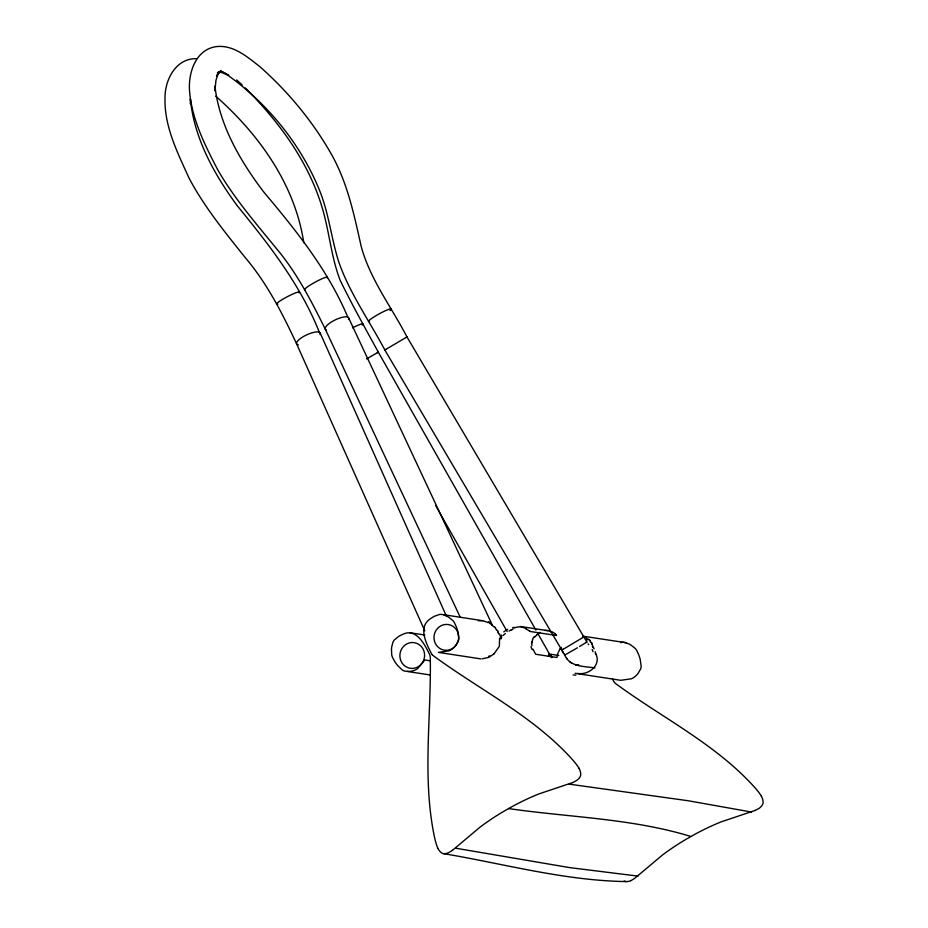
<?xml version="1.0" encoding="UTF-8"?>
<svg xmlns="http://www.w3.org/2000/svg" width="928" height="928" viewBox="0 0 928 928"><rect width="100%" height="100%" fill="white"/><g stroke="black" fill="none" stroke-linecap="round" stroke-linejoin="round"><path stroke-width="1.39" d="M190.286 103.588L190.379 98.855C194.01 138.133 214.171 174.267 237.162 205.633C269.108 244.702 300.475 284.896 319.348 332.259M532.185 641.445L532.684 639.786M557.415 655.249L557.948 652.941A4.594 1.346 84 0 0 558.25 652.79M557.357 655.528L556.893 657.5L535.653 654.252L532.974 649.148M558.691 651.723L560.06 648.649M500.737 636.48L501.561 635.158M534.145 637.304L534.783 636.55M452.458 850.35L480.368 826.871A267.45 255.026 -81.3 0 1 508.59 808.578C569.432 817.417 631.736 818.357 690.954 836.488A267.45 255.026 -81.3 0 1 721.044 821.906L755.044 810.48M630.773 880.684A39.707 37.862 -81.3 0 0 634.798 878.248L662.731 854.792A267.45 255.026 -81.3 0 1 690.954 836.499M493.94 653.892L488.952 657.314L482.34 658.822M563.714 653.532L561.672 650.122L563.064 649.159M536.396 634.996L540.084 632.397M565.222 654.75L564.665 655.145L577.413 647.814M548.193 656.409L550.188 655.029L549.063 655.528M579.594 646.514L586.937 641.967L585.835 642.512M385.712 349.45L384.749 350.03L407.056 336.899L406 337.514M366.49 358.95L378.392 352.13L377.325 352.675M583.271 637.2L583.932 636.898L561.788 650.122M572.68 782.571L538.681 793.997A267.45 255.026 -81.3 0 0 508.59 808.578M630.75 880.649L629.486 881.148A8.897 8.491 -81.3 0 1 628.5 881.391A16.31 15.544 -81.3 0 1 627.641 881.53L626.33 881.588A5.104 4.872 -81.3 0 1 624.161 880.962M512.546 627.815L513.892 627.27M217.361 72.894L220.69 71.723L217.558 73.567L221.084 70.435L216.537 76.235L218.683 71.665L215.969 80.342L214.902 90.77L214.925 86.026C219.321 125.141 240.132 160.788 263.54 191.748C296.044 230.388 328.025 270.129 347.814 317.144M620.67 642.663L621.714 642.431A10.104 9.628 -81.3 0 1 624.66 642.42L629.045 643.997A34.754 33.141 -81.3 0 1 631.075 645.157L635.216 648.463A13.433 12.806 -81.3 0 1 636.654 650.354L638.766 654.901A53.174 50.704 -81.3 0 1 640.227 659.483L641.178 666.408A10.15 9.686 -81.3 0 1 640.656 668.902L638.162 673.299A25.114 23.954 -81.3 0 1 635.518 676.152A14.454 13.781 -81.3 0 1 631.33 678.797L620.728 680.305L575.093 673.299M478.372 620.774L482.943 620.728L488.198 622.607M219.901 72.291L223.335 72.082L219.565 71.816M429.536 654.31C424.444 644.09 416.08 627.363 402.253 634.566A34.382 32.782 -81.3 0 0 398.541 636.515L394.528 639.786A10.104 9.628 -81.3 0 0 392.88 642.35L391.674 647.083A34.754 33.141 -81.3 0 0 391.465 649.519L391.755 654.994A13.433 12.806 -81.3 0 0 392.44 657.314L394.829 661.687A53.174 50.704 -81.3 0 0 397.625 665.527L402.543 670.213A10.15 9.686 -81.3 0 0 404.805 671.141L409.642 671.408A25.114 23.954 -81.3 0 0 413.354 670.666A14.454 13.781 -81.3 0 0 417.774 668.462L424.85 659.994L430.174 660.806M196.33 58.65C175.705 58.267 164.732 80.11 164.998 98.287C164.256 126.51 177.666 152.969 189.034 178.072C204.404 207.164 225.33 232.673 245.769 258.262C267.368 283.806 282.53 313.815 296.635 343.905L424.792 630.854M577.576 673.392C588.19 675.468 601.263 665.573 596.031 654.217M626.087 881.577C564.259 880.602 504.31 863.887 443.723 853.656M637.988 876.113L569.444 867.576L455.613 848.192M548.216 630.75L520.515 626.481M431.276 653.324C425.906 642.802 417.67 626.412 430.952 618.384A34.382 32.782 -81.3 0 1 434.548 616.215L439.35 614.51A10.104 9.628 -81.3 0 1 442.285 614.498L482.606 620.67M569.224 784.148L688.019 800.725L751.587 812.058M626.029 642.721L582.784 636.144M530.039 631.458L556.429 635.494M410.002 632.757L424.827 635.03M594.987 667.893C584.802 666.35 570.186 667.035 565.048 655.76M480.959 658.903L438.364 652.384L448.955 650.876A14.454 13.781 -81.3 0 0 453.154 648.231A25.114 23.954 -81.3 0 0 455.799 645.378L458.281 640.981A10.15 9.686 -81.3 0 0 458.815 638.487L457.864 631.562A53.174 50.704 -81.3 0 0 456.402 626.98L454.291 622.433A13.433 12.806 -81.3 0 0 452.841 620.542L448.711 617.236A34.754 33.141 -81.3 0 0 446.67 616.076L443.665 614.812M407.52 671.501L430.314 674.992M549.422 654.054L558.807 655.516M220.238 72.036L228.671 75.238L224.518 72.941C266.139 101.662 300.278 143.121 319.406 190.054C328.883 213.127 331.203 238.241 338.755 261.882C349.67 293.283 369.356 320.74 384.842 349.984L564.769 655.122M521.408 626.69L526.025 628.708M550.258 631.481L551.742 632.235M549.388 654.263L549.295 654.228A22.666 10.44 -65.1 0 0 548.889 654.136M489.427 623.233L491.956 624.753M586.484 638.197L588.48 639.728M569.792 661.826L571.984 663.404M215.748 96.176C259.005 134.351 295.011 184.521 303.781 242.73M236.652 79.924L242.231 85.028M245.34 87.951C281.451 124.236 312.875 167.585 324.974 218.115C330.078 238.879 332.41 260.42 340.228 280.453C352.118 304.755 365.296 328.431 378.311 352.153L535.874 630.054M494.937 627.177L495.656 627.978M589.895 641.109L591.136 642.71M432.17 654.623L431.659 653.962M566.544 658.091L567.078 658.81M551.51 656.572L552.079 657.476M551.36 655.945L549.747 654.46A23.931 10.881 -54 0 0 549.341 654.344M614.011 681.86L614.545 682.544A11.96 11.403 -81.3 0 0 615.415 683.426C662 717.75 715.592 743.943 754.742 787.454A124.271 118.494 -81.3 0 1 758.768 792.315L761.517 796.236M588.155 643.904L588.654 644.693M586.832 641.99L406.974 336.945C391.419 306.832 369.854 279.108 361.073 245.955C353.962 213.927 347.107 181.227 330.403 152.505C311.878 120.28 287.645 91.292 259.863 66.654C247.312 56.921 233.264 44.521 216.166 46.644C195.738 49.474 188.233 72.674 189.521 90.642C191.62 118.981 205.076 145.452 217.999 170.288C234.355 198.488 255.745 223.184 276.277 248.356C296.74 272.588 311.298 300.939 325.31 329.196L460.195 617.178M579.142 768.314L576.392 764.394A124.271 118.494 -81.3 0 0 572.367 759.533C533.264 716.056 479.683 689.84 433.132 655.586A11.96 11.403 -81.3 0 1 432.17 654.623M538.008 633.824L551.568 657.662M507.14 631.516L435.522 505.354M591.774 643.765L592.319 644.844M613.652 681.245L612.422 678.774M492.443 625.333L348.615 317.852M592.702 645.679L592.644 645.552A9.732 1.833 67.3 0 0 592.482 645.285M446.391 616.088L320.137 332.955M437.645 848.088L436.102 843.506A124.271 118.494 -81.3 0 1 434.513 837.265C422.02 778.012 431.392 717.112 430.279 657.186A11.96 11.403 -81.3 0 0 430.07 655.818L429.838 655.029M593.27 646.978L594.071 648.892M595.173 651.781L595.718 653.3M498.139 632.513L498.614 633.94M499.612 638.104L499.368 646.282L494.183 653.637A16.507 8.654 -50.3 0 1 493.974 653.962M352.431 327.886A12.957 1.473 -27.8 0 1 362.291 325.032M277.878 304.129A12.957 1.543 -27.7 0 1 286.752 297.006A12.957 1.543 -27.7 0 1 299.094 292.83M298.352 344.891A12.969 3.967 -24.9 0 1 306.286 335.043A12.969 3.967 -24.9 0 1 320.021 334.556M369.402 321.552A12.957 1.52 -28.8 0 1 380.376 313.223A12.957 1.52 -28.8 0 1 390.004 310.567M304.778 289.93A12.957 1.589 -28.7 0 1 315.613 281.903A12.957 1.589 -28.7 0 1 327.143 277.832M326.238 329.974A12.969 4.025 -25.9 0 1 335.727 319.661A12.969 4.025 -25.9 0 1 348.476 319.557M452.435 850.326A39.707 37.862 -81.3 0 1 448.41 852.762L447.11 853.226A8.897 8.491 -81.3 0 1 446.136 853.47A16.31 15.544 -81.3 0 1 445.278 853.609L443.967 853.679A5.104 4.872 -81.3 0 1 441.798 853.041A11.878 11.333 -81.3 0 1 437.784 848.03M572.669 782.536A39.707 37.862 -81.3 0 0 576.833 780.355L577.912 779.485A8.897 8.491 -81.3 0 0 578.654 778.754A16.31 15.544 -81.3 0 0 579.234 778.082L580.012 776.968A5.104 4.872 -81.3 0 0 580.719 774.706A11.878 11.333 -81.3 0 0 579.014 768.396M489.926 656.026A28.339 2.703 -11.9 0 1 488.685 656.2M755.032 810.457A39.707 37.862 -81.3 0 0 759.197 808.276L760.276 807.406A8.897 8.491 -81.3 0 0 761.018 806.676A16.31 15.544 -81.3 0 0 761.598 806.003L762.375 804.889A5.104 4.872 -81.3 0 0 763.094 802.627A11.878 11.333 -81.3 0 0 761.378 796.317M575.894 675.143A28.35 11.391 -9.1 0 1 573.121 674.923M528.867 630.472A21.39 21.066 -47.5 0 1 530.085 631.4M555.304 634.184A21.356 19.697 -77.4 0 1 556.626 635.228M551.905 631.771A30.404 26.483 80.8 0 1 555.42 633.905M544.945 630.472A12.574 11.171 -89.2 0 1 550.304 631.33M535.062 636.712A22.898 16.832 2.4 0 1 536.709 635.204M532.498 639.728A16.716 13.015 13.1 0 1 533.786 637.13M531.837 642.222A12.18 7.876 -27.6 0 1 531.872 641.503M531.918 642.779A9.767 5.255 -45.9 0 1 531.906 642.501M531.953 645.737A13.386 11.101 -29.7 0 1 531.825 643.301M532.243 649.693A20.938 16.008 -47.8 0 1 531.002 646.654M500.911 638.974A11.658 6.682 -63.2 0 1 501.758 636.898M502.953 635.61A16.669 8.862 -29.7 0 1 505.4 633.511M503.765 631.898A23.072 14.349 -25.8 0 1 507.697 629.288M509.031 631.075A28.281 14.465 -27.4 0 1 510.922 630.019M511.247 630.066A26.17 18.374 -26.7 0 1 513.08 629.184M514.228 628.047A12.841 11.681 -30.2 0 1 521.35 626.945M525.944 628.848A28.466 27.712 -14.7 0 1 528.763 630.611M560.408 648.649A23.931 13.769 -21.4 0 1 560.744 648.08M560.918 647.86A22.666 14.72 -10.9 0 1 561.301 647.315M582.691 636.353A19.848 13.642 -56.7 0 1 583.642 636.631M583.7 636.492A23.826 16.426 -73.3 0 1 584.025 636.643L585.382 637.478A21.274 5.394 46.1 0 1 585.672 637.606M586.45 639.45A21.611 5.939 47.4 0 1 587.146 639.96M588.688 639.172A19.836 14.396 88.4 0 1 590.208 640.506M591.38 642.408A13.073 9.709 86.1 0 1 592.052 643.487M592.064 643.649A6.055 0.673 66.6 0 1 592.377 644.264M592.342 646.166A15.254 3.213 67.5 0 1 592.818 647.28M592.157 649.449A30.38 6.948 67.7 0 1 593.038 651.688M595.335 653.347A37.48 21.947 64.2 0 1 595.637 654.252M500.586 636.19A35.136 28.582 43.6 0 1 500.934 638.197M499.682 633.928A28.78 20.81 53 0 1 500.25 636.283M497.652 630.843A14.894 10.254 55.6 0 1 498.301 632.502M497.443 630.321A6.426 3.619 58.4 0 1 497.64 630.715M495.332 628.256A13.456 12.551 51.2 0 1 496.654 630.205M494.404 626.783A11.53 10.022 46.2 0 1 494.879 627.247M491.736 625.112A20.404 19.442 48.9 0 1 493.974 626.829M488.418 621.69A21.402 13.514 33.6 0 1 489.74 622.352M578.26 665.306L575.754 664.866L579.269 665.492L578.26 665.306M421.126 664.332A12.957 12.342 -81.5 0 0 415.234 642.86A12.957 12.342 -81.5 0 0 400.351 659.205A12.957 12.342 -81.5 0 0 421.126 664.332M455.381 646.05A12.957 12.342 -81.5 0 0 449.117 624.706A12.957 12.342 -81.5 0 0 434.524 641.318A12.957 12.342 -81.5 0 0 455.381 646.05"/></g></svg>
